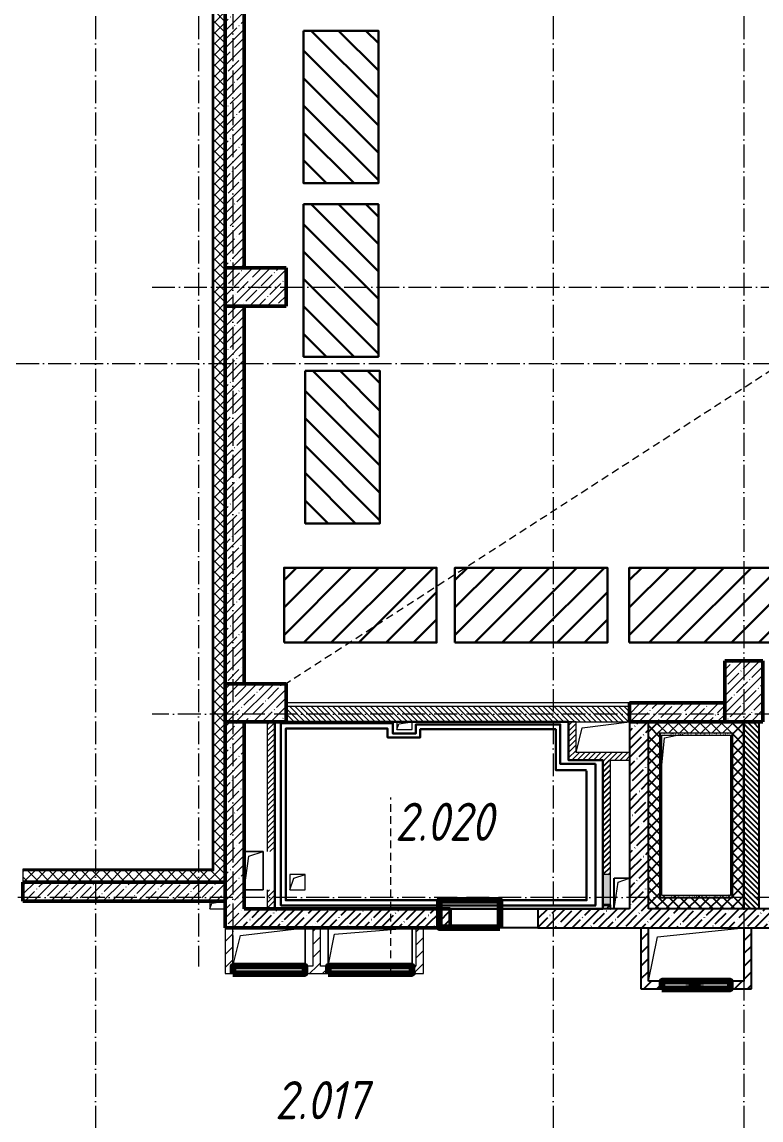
# Model space of a CAD drawing. Header units: millimetres. Extents: x -356862 to 418287, y 0 to 839748.
# Drawn here: x 31945 to 41633, y 523678 to 538072 of the extents above; entities that cross this region are included whole.
import ezdxf

# ---------------------------------------------------------------- set-up
doc = ezdxf.new("R2010")
doc.units = ezdxf.units.MM
doc.linetypes.add('200_ШТРИХ_ш1п0_6_', pattern=[160, 100, -60])
doc.linetypes.add('50_200_ШТРИХ_1Т_ш5_п1_п1_', pattern=[700, 500, -100, 0, -100])
for name, color, linetype, lineweight in [('0) строит. леса', 20, 'Continuous', 30), ('9.7) Заделка 956 шт', 6, 'Continuous', 158), ('A-DETL-____-OTLN-3', 7, '200_ШТРИХ_ш1п0_6_', 9), ('A-DETL-GENF-OTLN', 7, 'Continuous', 9), ('A-FLOR-____-OTLN', 7, 'Continuous', 9), ('A-GENM-____-MCUT', 7, 'Continuous', 25), ('A-GENM-____-OTLN', 7, 'Continuous', 9), ('A-GENM-____-OTLN-1', 7, 'Continuous', 25), ('A-GLAZ-____-OTLN', 7, 'Continuous', 9), ('A-WALL-____-MCUT', 7, 'Continuous', 13), ('A-WALL-____-MCUT-1', 7, 'Continuous', 9), ('A-WALL-____-MCUT-2', 7, 'Continuous', 50), ('A-WALL-____-PATT-1', 7, 'Continuous', 9), ('A-WALL-FNSH-MCUT-1', 7, 'Continuous', 9), ('B2.2.16)', 30, 'Continuous', 30), ('B2.6.1)', 212, 'Continuous', 30), ('B3.6.3)', 32, 'Continuous', 30), ('S-COLS-____-MCUT', 7, 'Continuous', 50), ('S-COLS-____-OTLN', 7, 'Continuous', 9), ('S-GRID-____-OTLN-1', 7, '50_200_ШТРИХ_1Т_ш5_п1_п1_', 9), ('Марки помещений', 7, 'Continuous', 9)]:
    doc.layers.add(name, color=color, linetype=linetype, lineweight=lineweight)
for name, color, linetype, lineweight, true_color in [('A-DETL-GENF-OTLN-3', 9, 'Continuous', 9, 0x808080), ('A-DETL-GENF-OTLN-4', 9, '200_ШТРИХ_ш1п0_6_', 9, 0x808080), ('A-WALL-____-PATT-2', 7, 'Continuous', 9, 0x787878)]:
    doc.layers.add(name, color=color, linetype=linetype, lineweight=lineweight, true_color=true_color)
doc.styles.add('ISOCPEUR_I_2', font='isocpeui.ttf', dxfattribs={"width": 0.85, "height": 2.3})
pattern_1 = [(45, (-15591.66, 459015.94), (-70.71068, 70.71068), []), (135, (-15591.66, 459015.94), (-70.71068, -70.71068), [])]
pattern_2 = [(45, (-15591.663, 459015.94), (-35.35534, 35.35534), [])]
pattern_3 = [(45, (-15591.66, 459015.94), (-114.04925, 114.04925), []), (45, (-15477.61, 459015.94), (-114.04925, 114.04925), [201.612, -40.322, 3.353, -36.97])]
pattern_4 = [(135, (-15591.663, 459015.94), (-35.35534, -35.35534), [])]
pattern_5 = [(0, (-15591.663, 459015.94), (81.28, 20.32), [3.353, -57.607, 3.353, -57.607, -325.12]), (0, (-15591.663, 459015.94), (81.28, 20.32), [-121.92, 3.353, -118.567, 3.353, -57.607, -142.24]), (0, (-15591.663, 459015.94), (81.28, 20.32), [-304.8, 3.353, -37.287, 3.353, -98.247]), (120, (-15561.183, 459026.1), (-58.237636, 60.230545), [3.353, -57.607, 3.353, -57.607, -325.12]), (120, (-15561.183, 459026.1), (-58.237636, 60.230545), [-121.92, 3.353, -118.567, 3.353, -57.607, -142.24]), (120, (-15561.183, 459026.1), (-58.237636, 60.230545), [-304.8, 3.353, -37.287, 3.353, -98.247]), (240, (-15551.023, 459066.74), (-23.042364, -80.550545), [3.353, -57.607, 3.353, -57.607, -325.12]), (240, (-15551.023, 459066.74), (-23.042364, -80.550545), [-121.92, 3.353, -118.567, 3.353, -57.607, -142.24]), (240, (-15551.023, 459066.74), (-23.042364, -80.550545), [-304.8, 3.353, -37.287, 3.353, -98.247])]
pattern_6 = [(45, (-15591.66, 459015.94), (-84.85281, 84.85281), [])]

# ---------------------------------------------------------------- blocks, each defined once
blk = doc.blocks.new('BSC_Колонна _Прямоугольная - 500х800-V75-АР1_План отверстий 2 этажа в осях 1-64_Ю-ЯЯ')
at = {"layer": 'S-COLS-____-OTLN'}
h = blk.add_hatch(dxfattribs=at)
h.set_pattern_fill('FP_87', color=256, style=0, pattern_type=2)
h.set_pattern_definition([(315, (-75581.04, 50600), (114.04925, 114.04925), []), (315, (-75581.04, 50485.95), (114.04925, 114.04925), [201.613, -40.323, 3.353, -36.97])])
h.paths.add_polyline_path([(-250, -400), (250, -400), (250, 400), (-250, 400)], flags=0)
at = {"layer": 'S-COLS-____-MCUT'}
for p, q in [((250, 400), (-250, 400)), ((-250, 400), (-250, -400)), ((250, -400), (250, 400)), ((-250, -400), (250, -400))]:
    blk.add_line(p, q, dxfattribs=at)
blk = doc.blocks.new('BSC_Колонна _Прямоугольная - 500х800-V76-АР1_План отверстий 2 этажа в осях 1-64_Ю-ЯЯ')
at = {"layer": 'S-COLS-____-OTLN'}
h = blk.add_hatch(dxfattribs=at)
h.set_pattern_fill('FP_88', color=256, style=0, pattern_type=2)
h.set_pattern_definition([(315, (-70131.04, 50600), (114.04925, 114.04925), []), (315, (-70131.04, 50485.95), (114.04925, 114.04925), [201.613, -40.323, 3.353, -36.97])])
h.paths.add_polyline_path([(-250, -400), (250, -400), (250, 400), (-250, 400)], flags=0)
at = {"layer": 'S-COLS-____-MCUT'}
for p, q in [((250, 400), (-250, 400)), ((-250, 400), (-250, -400)), ((250, -400), (250, 400)), ((-250, -400), (250, -400))]:
    blk.add_line(p, q, dxfattribs=at)
blk = doc.blocks.new('BSC_Колонна _Прямоугольная - 500х800-V86-АР1_План отверстий 2 этажа в осях 1-64_Ю-ЯЯ')
at = {"layer": 'S-COLS-____-OTLN'}
h = blk.add_hatch(dxfattribs=at)
h.set_pattern_fill('FP_99', color=256, style=0, pattern_type=2)
h.set_pattern_definition([(225, (57000, 70281.04), (114.04925, -114.04925), []), (225, (56885.95, 70281.04), (114.04925, -114.04925), [201.613, -40.323, 3.353, -36.97])])
h.paths.add_polyline_path([(-250, 400), (-250, -400), (250, -400), (250, 400)], flags=0)
at = {"layer": 'S-COLS-____-MCUT'}
for p, q in [((250, 400), (-250, 400)), ((-250, 400), (-250, -400)), ((250, -400), (250, 400)), ((-250, -400), (250, -400))]:
    blk.add_line(p, q, dxfattribs=at)
blk = doc.blocks.new('AR_Отверстие Ниша - Лючок-32404098-АР1_План отверстий 2 этажа в осях 1-64_Ю-ЯЯ')
at = {"layer": 'A-GLAZ-____-OTLN'}
blk.add_hatch(color=256, dxfattribs=at).paths.add_polyline_path([(200, -50), (200, 50), (-200, 50), (-200, -50)], flags=0)
for p, q in [((200, 50), (-200, 50)), ((-200, 50), (-200, -50)), ((-200, -50), (200, -50))]:
    blk.add_line(p, q, dxfattribs=at)
blk = doc.blocks.new('154_Фахверк_СКБ_Швеллер - Тип_100_3960_зеркало-29769493-АР1_План отверстий 2 этажа в осях 1-64_Ю-ЯЯ')
at = {"layer": 'A-GENM-____-MCUT'}
for p, q in [((175, 50), (125, 50)), ((125, 50), (125, -50)), ((128, 47), (175, 47)), ((128, -47), (128, 47)), ((175, 47), (175, 50)), ((125, -50), (175, -50)), ((175, -47), (128, -47)), ((175, -50), (175, -47))]:
    blk.add_line(p, q, dxfattribs=at)
blk = doc.blocks.new('AR_Отверстие прямоугольное _в плите_ - AR_Отверстие прямоугольное _в плите_-V157-АР1_План отверстий 2 этажа в осях 1-64_Ю-ЯЯ')
at = {"layer": 'A-GENM-____-OTLN'}
for p, q in [((125, 250), (-125, 250)), ((-125, -250), (-63, 188)), ((-63, 188), (125, 250)), ((125, -250), (125, 250)), ((-125, -250), (125, -250))]:
    blk.add_line(p, q, dxfattribs=at)
blk = doc.blocks.new('AR_Отверстие прямоугольное _в плите_ - AR_Отверстие прямоугольное _в плите_-30459207-АР1_План отверстий 2 этажа в осях 1-64_Ю-ЯЯ')
at = {"layer": 'A-GENM-____-OTLN'}
for p, q in [((100, 100), (-100, 100)), ((-100, 100), (-100, -100)), ((-100, -100), (-50, 50)), ((-50, 50), (100, 100)), ((100, -100), (100, 100)), ((-100, -100), (100, -100))]:
    blk.add_line(p, q, dxfattribs=at)
blk = doc.blocks.new('AR_Отверстие прямоугольное _в плите_ - AR_Отверстие прямоугольное _в плите_-V161-АР1_План отверстий 2 этажа в осях 1-64_Ю-ЯЯ')
at = {"layer": 'A-GENM-____-OTLN'}
for p, q in [((100, 200), (-100, 200)), ((-100, 200), (-100, -200)), ((-100, -200), (-50, 150)), ((-50, 150), (100, 200))]:
    blk.add_line(p, q, dxfattribs=at)
blk = doc.blocks.new('AR_Отверстие прямоугольное _в плите_ - AR_Отверстие прямоугольное _в плите_-30510712-АР1_План отверстий 2 этажа в осях 1-64_Ю-ЯЯ')
at = {"layer": 'A-GENM-____-OTLN'}
for p, q in [((-100, 50), (-100, -50)), ((-100, -50), (-75, 25)), ((-75, 25), (100, 50)), ((-100, -50), (100, -50))]:
    blk.add_line(p, q, dxfattribs=at)
blk = doc.blocks.new('AR_Отверстие прямоугольное _в плите_ - AR_Отверстие прямоугольное _в плите_-V176-АР1_План отверстий 2 этажа в осях 1-64_Ю-ЯЯ')
at = {"layer": 'A-GENM-____-OTLN'}
for p, q in [((-100, 50), (-100, -50)), ((-100, -50), (-75, 25)), ((-75, 25), (100, 50)), ((100, -50), (100, 50)), ((-100, -50), (100, -50))]:
    blk.add_line(p, q, dxfattribs=at)
blk = doc.blocks.new('AR_Отверстие прямоугольное _в плите_ - AR_Отверстие прямоугольное _в плите_-30552508-АР1_План отверстий 2 этажа в осях 1-64_Ю-ЯЯ')
at = {"layer": 'A-GENM-____-OTLN'}
for p, q in [((-550, 250), (-550, -250)), ((-550, -250), (-467, 167)), ((-467, 167), (550, 250)), ((550, -250), (550, 250))]:
    blk.add_line(p, q, dxfattribs=at)
blk = doc.blocks.new('AR_Отверстие прямоугольное _в плите_ - AR_Отверстие прямоугольное _в плите_-30552516-АР1_План отверстий 2 этажа в осях 1-64_Ю-ЯЯ')
at = {"layer": 'A-GENM-____-OTLN'}
for p, q in [((-450, 658), (-417, 1017)), ((-417, 1017), (-250, 1050))]:
    blk.add_line(p, q, dxfattribs=at)
blk = doc.blocks.new('AR_Отверстие прямоугольное _в плите_ - AR_Отверстие прямоугольное _в плите_-30552779-АР1_План отверстий 2 этажа в осях 1-64_Ю-ЯЯ')
at = {"layer": 'A-GENM-____-OTLN'}
for p, q in [((-508, 233), (625, 350)), ((-625, -350), (-508, 233))]:
    blk.add_line(p, q, dxfattribs=at)
blk = doc.blocks.new('AR_Отверстие прямоугольное _в плите_ - AR_Отверстие прямоугольное _в плите_-30552525-АР1_План отверстий 2 этажа в осях 1-64_Ю-ЯЯ')
at = {"layer": 'A-GENM-____-OTLN'}
for p, q in [((-270, 120), (350, 200)), ((-350, -200), (-270, 120))]:
    blk.add_line(p, q, dxfattribs=at)
blk = doc.blocks.new('AR_Отверстие прямоугольное _в плите_ - AR_Отверстие прямоугольное _в плите_-30552717-АР1_План отверстий 2 этажа в осях 1-64_Ю-ЯЯ')
at = {"layer": 'A-GENM-____-OTLN'}
for p, q in [((-475, -250), (-375, 150)), ((-375, 150), (475, 250)), ((475, -250), (475, 250))]:
    blk.add_line(p, q, dxfattribs=at)
blk = doc.blocks.new('AR_Отверстие прямоугольное _в стене__БезПР - AR_Отверстие прямоугольное _в стене__БезПР-36428360-АР1_План отверстий 2 этажа в осях 1-64_Ю-ЯЯ')
at = {"layer": 'A-GLAZ-____-OTLN'}
blk.add_hatch(color=256, dxfattribs=at).paths.add_polyline_path([(450, -50), (450, 50), (-450, 50), (-450, -50), (170, -50)], flags=0)
at = {"layer": 'A-DETL-GENF-OTLN'}
for p, q in [((-450, -50), (-450, 50)), ((-450, 50), (450, 50)), ((450, 50), (-450, -50)), ((-450, 50), (450, -50)), ((450, 50), (-450, 50)), ((-450, 50), (-450, -50)), ((450, 50), (450, -50)), ((450, -50), (450, 50)), ((450, -50), (-450, -50)), ((-450, -50), (450, -50))]:
    blk.add_line(p, q, dxfattribs=at)
at = {"layer": 'A-GLAZ-____-OTLN'}
blk.add_line((450, 50), (-450, 50), dxfattribs=at)
blk = doc.blocks.new('154_Фахверк_СКБ_Швеллер - Тип_100_3960_зеркало-V205-АР1_План отверстий 2 этажа в осях 1-64_Ю-ЯЯ')
at = {"layer": 'A-GENM-____-MCUT'}
for p, q in [((175, 50), (125, 50)), ((128, 47), (175, 47)), ((128, -47), (128, 47)), ((175, 47), (175, 50)), ((125, -50), (175, -50)), ((175, -47), (128, -47)), ((175, -50), (175, -47))]:
    blk.add_line(p, q, dxfattribs=at)
blk = doc.blocks.new('DET_L_Имитация разреза_ISO2-5 - Вправо-29863948-АР1_План отверстий 2 этажа в осях 1-64_Ю-ЯЯ')
at = {"layer": 'A-DETL-GENF-OTLN-4'}
blk.add_line((143, 0), (2410, 0), dxfattribs=at)
blk = doc.blocks.new('2этаж')
at = {"layer": 'S-GRID-____-OTLN-1', "color": 251, "ltscale": 0.6, "true_color": 0x636466}
for p, q in [((32908.3, 549908.8), (32908.3, 511907.5)), ((34258.3, 549908.8), (34258.3, 525691.4)), ((38908.3, 549908.8), (38908.3, 511907.5)), ((41408.3, 549908.8), (41408.3, 511907.5)), ((34708.3, 549620.5), (34708.3, 525691.4)), ((33650.4, 534597), (88482.7, 534597)), ((18845.8, 533597), (88482.7, 533597)), ((88482.7, 528997), (33650.4, 528997)), ((88482.7, 526597), (-20260.4, 526597))]:
    blk.add_line(p, q, dxfattribs=at)

msp = doc.modelspace()

# ---------------------------------------------------------------- hatches: boundary and pattern name
h = msp.add_hatch()
h.set_pattern_fill('FP_13', color=256, style=0, pattern_type=2)
h.set_pattern_definition(pattern_3)
h.paths.add_polyline_path([(40158.3366, 526446.983), (40158.3366, 528896.983), (39908.3366, 528896.983), (39908.3366, 526446.983)], flags=0)
h = msp.add_hatch()
h.set_pattern_fill('FP_1', color=256, style=0, pattern_type=2)
h.set_pattern_definition(pattern_1)
h.paths.add_polyline_path([(40158.3366, 526596.983), (40308.3366, 526596.983), (40308.3366, 528896.983), (40158.3366, 528896.983), (40158.3366, 526621.983)], flags=0)
h = msp.add_hatch()
h.set_pattern_fill('FP_1', color=256, style=0, pattern_type=2)
h.set_pattern_definition(pattern_1)
h.paths.add_polyline_path([(41258.3366, 526446.983), (41408.3366, 526446.983), (41408.3366, 528896.983), (41258.3366, 528896.983), (41258.3366, 526596.983)], flags=0)
h = msp.add_hatch()
h.set_pattern_fill('FP_6', color=256, style=0, pattern_type=2)
h.set_pattern_definition(pattern_4)
h.paths.add_polyline_path([(41608.3366, 526446.983), (41608.3366, 528896.983), (41408.3366, 528896.983), (41408.3366, 526446.983)], flags=0)
h = msp.add_hatch()
h.set_pattern_fill('FP_5', color=256, style=0, pattern_type=2)
h.set_pattern_definition(pattern_2)
h.paths.add_polyline_path([(39655.3366, 526446.983), (39655.3366, 526493.983), (39561.3366, 526493.983), (39561.3366, 526446.983), (39608.3366, 526446.983)], flags=0)
h.paths.add_polyline_path([(39658.3366, 526896.983), (39658.3366, 528396.983), (39558.3366, 528396.983), (39558.3366, 526896.983)], flags=0)
h = msp.add_hatch()
h.set_pattern_fill('FP_1', color=256, style=0, pattern_type=2)
h.set_pattern_definition(pattern_1)
h.paths.add_polyline_path([(41233.3366, 526446.983), (41258.3366, 526446.983), (41258.3366, 526596.983), (40158.3366, 526596.983), (40158.3366, 526446.983), (40953.1769, 526446.983)], flags=0)
h = msp.add_hatch()
h.set_pattern_fill('FP_164', color=256, style=0, pattern_type=2)
h.set_pattern_definition(pattern_5)
h.paths.add_polyline_path([(41233.3366, 526596.983), (41233.3366, 526621.983), (40308.3366, 526621.983), (40308.3366, 526596.983), (40953.1769, 526596.983)], flags=0)
h = msp.add_hatch()
h.set_pattern_fill('FP_13', color=256, style=0, pattern_type=2)
h.set_pattern_definition(pattern_3)
h.paths.add_polyline_path([(41608.3366, 526196.983), (41608.3366, 526446.983), (38708.3366, 526446.983), (38708.3366, 526196.983), (40953.1769, 526196.983)], flags=0)
h.paths.add_polyline_path([(37418.1755, 526196.983), (37558.3366, 526196.983), (37558.3366, 526446.983), (34858.3366, 526446.983), (34858.3366, 526196.983), (37208.3366, 526196.983)], flags=0)
h = msp.add_hatch()
h.set_pattern_fill('FP_13', color=256, style=0, pattern_type=2)
h.set_pattern_definition(pattern_3)
h.paths.add_polyline_path([(47658.3366, 526196.983), (47658.3366, 526446.983), (46358.3366, 526446.983), (46358.3366, 526196.983), (47408.3366, 526196.983)], flags=0)
h.paths.add_polyline_path([(45358.3366, 526196.983), (45358.3366, 526446.983), (44358.3366, 526446.983), (44358.3366, 526196.983), (44488.1782, 526196.983)], flags=0)
h.paths.add_polyline_path([(41958.3366, 526196.983), (43208.3366, 526196.983), (43208.3366, 526446.983), (41608.3366, 526446.983), (41608.3366, 526196.983)], flags=0)
h = msp.add_hatch()
h.set_pattern_fill('FP_4', color=256, style=0, pattern_type=2)
h.set_pattern_definition(pattern_6)
h.paths.add_polyline_path([(40158.3366, 525396.983), (40158.3366, 526196.983), (40058.3366, 526196.983), (40058.3366, 525396.983)], flags=0)
h = msp.add_hatch()
h.set_pattern_fill('FP_4', color=256, style=0, pattern_type=2)
h.set_pattern_definition(pattern_6)
h.paths.add_polyline_path([(41508.3366, 525496.983), (41508.3366, 526196.983), (41408.3366, 526196.983), (41408.3366, 525496.983)], flags=0)
h = msp.add_hatch()
h.set_pattern_fill('FP_4', color=256, style=0, pattern_type=2)
h.set_pattern_definition(pattern_6)
h.paths.add_polyline_path([(41508.3366, 525396.983), (41508.3366, 525496.983), (41233.3366, 525496.983), (41233.3366, 525396.983)], flags=0)
h.paths.add_polyline_path([(40158.3366, 525396.983), (40333.3366, 525396.983), (40333.3366, 525496.983), (40158.3366, 525496.983)], flags=0)
at = {"layer": '0) строит. леса'}
h = msp.add_hatch(dxfattribs=at)
h.set_pattern_fill('ANSI31', color=256, scale=80, angle=-90)
h.set_pattern_definition([(315, (181655.21, 537516.84), (179.60512, 179.60512), [])])
h.paths.add_polyline_path([(35636.7146, 537957.0734), (35636.7146, 535957.0734), (36616.7146, 535957.0734), (36616.7146, 537957.0734)])
h = msp.add_hatch(dxfattribs=at)
h.set_pattern_fill('ANSI31', color=256, scale=80, angle=-90)
h.set_pattern_definition([(315, (181655.21, 535242.48), (179.60512, 179.60512), [])])
h.paths.add_polyline_path([(35636.7146, 535682.7092), (35636.7146, 533682.7092), (36616.7146, 533682.7092), (36616.7146, 535682.7092)])
h = msp.add_hatch(dxfattribs=at)
h.set_pattern_fill('ANSI31', color=256, scale=80, angle=-90)
h.set_pattern_definition([(315, (181676.23, 533057.8), (179.60512, 179.60512), [])])
h.paths.add_polyline_path([(35657.7319, 533498.0271), (35657.7319, 531498.0271), (36637.7319, 531498.0271), (36637.7319, 533498.0271)])
h = msp.add_hatch(dxfattribs=at)
h.set_pattern_fill('ANSI31', color=256, scale=80)
h.set_pattern_definition([(45, (35820.4, 675955.88), (-179.60512, 179.60512), [])])
h.paths.add_polyline_path([(35380.1741, 529937.3836), (37380.1741, 529937.3836), (37380.1741, 530917.3836), (35380.1741, 530917.3836)])
h = msp.add_hatch(dxfattribs=at)
h.set_pattern_fill('ANSI31', color=256, scale=80)
h.set_pattern_definition([(45, (38060.26, 675955.88), (-179.60512, 179.60512), [])])
h.paths.add_polyline_path([(37620.0346, 529937.3836), (39620.0346, 529937.3836), (39620.0346, 530917.3836), (37620.0346, 530917.3836)])
h = msp.add_hatch(dxfattribs=at)
h.set_pattern_fill('ANSI31', color=256, scale=80)
h.set_pattern_definition([(45, (40346.8, 675955.88), (-179.60512, 179.60512), [])])
h.paths.add_polyline_path([(39906.5794, 529937.3836), (41906.5794, 529937.3836), (41906.5794, 530917.3836), (39906.5794, 530917.3836)])
at = {"layer": 'A-WALL-____-PATT-1'}
h = msp.add_hatch(dxfattribs=at)
h.set_pattern_fill('FP_1', color=256, style=0, pattern_type=2)
h.set_pattern_definition(pattern_1)
h.paths.add_polyline_path([(34458.3366, 526796.983), (34608.3366, 526796.983), (34608.3366, 544926.983), (34458.3366, 544926.983), (34458.3366, 526946.983)], flags=0)
h = msp.add_hatch(dxfattribs=at)
h.set_pattern_fill('FP_13', color=256, style=0, pattern_type=2)
h.set_pattern_definition(pattern_3)
h.paths.add_polyline_path([(34858.3366, 534846.983), (34858.3366, 540696.983), (34608.3366, 540696.983), (34608.3366, 534846.983)], flags=0)
h = msp.add_hatch(dxfattribs=at)
h.set_pattern_fill('FP_13', color=256, style=0, pattern_type=2)
h.set_pattern_definition(pattern_3)
h.paths.add_polyline_path([(34858.3366, 529396.983), (34858.3366, 534346.983), (34608.3366, 534346.983), (34608.3366, 529396.983)], flags=0)
h = msp.add_hatch(dxfattribs=at)
h.set_pattern_fill('FP_13', color=256, style=0, pattern_type=2)
h.set_pattern_definition(pattern_3)
h.paths.add_polyline_path([(39908.3366, 528896.983), (41158.3366, 528896.983), (41158.3366, 529146.983), (39908.3366, 529146.983)], flags=0)
h = msp.add_hatch(dxfattribs=at)
h.set_pattern_fill('FP_6', color=256, style=0, pattern_type=2)
h.set_pattern_definition(pattern_4)
h.paths.add_polyline_path([(39908.3366, 528896.983), (39908.3366, 529096.983), (35408.3366, 529096.983), (35408.3366, 528896.983), (39185.6762, 528896.983)], flags=0)
h = msp.add_hatch(dxfattribs=at)
h.set_pattern_fill('FP_13', color=256, style=0, pattern_type=2)
h.set_pattern_definition(pattern_3)
h.paths.add_polyline_path([(34858.3366, 526196.983), (34858.3366, 528896.983), (34608.3366, 528896.983), (34608.3366, 526196.983), (34766.9245, 526196.983)], flags=0)
h = msp.add_hatch(dxfattribs=at)
h.set_pattern_fill('FP_5', color=256, style=0, pattern_type=2)
h.set_pattern_definition(pattern_2)
h.paths.add_polyline_path([(35258.3366, 526446.983), (35258.3366, 526696.983), (35158.3366, 526696.983), (35158.3366, 526446.983)], flags=0)
h.paths.add_polyline_path([(35158.3366, 527196.983), (35258.3366, 527196.983), (35258.3366, 528896.983), (35158.3366, 528896.983), (35158.3366, 527541.4193)], flags=0)
h = msp.add_hatch(dxfattribs=at)
h.set_pattern_fill('FP_5', color=256, style=0, pattern_type=2)
h.set_pattern_definition(pattern_2)
h.paths.add_polyline_path([(39108.3366, 528396.983), (39208.3366, 528396.983), (39208.3366, 528896.983), (39108.3366, 528896.983)], flags=0)
h = msp.add_hatch(dxfattribs=at)
h.set_pattern_fill('FP_1', color=256, style=0, pattern_type=2)
h.set_pattern_definition(pattern_1)
h.paths.add_polyline_path([(40953.1769, 528746.983), (41258.3366, 528746.983), (41258.3366, 528896.983), (40308.3366, 528896.983), (40308.3366, 528746.983), (40333.3366, 528746.983)], flags=0)
h = msp.add_hatch(dxfattribs=at)
h.set_pattern_fill('FP_5', color=256, style=0, pattern_type=2)
h.set_pattern_definition(pattern_2)
h.paths.add_polyline_path([(39658.3366, 528396.983), (39908.3366, 528396.983), (39908.3366, 528496.983), (39208.3366, 528496.983), (39208.3366, 528396.983), (39558.3366, 528396.983)], flags=0)
h = msp.add_hatch(dxfattribs=at)
h.set_pattern_fill('FP_1', color=256, style=0, pattern_type=2)
h.set_pattern_definition(pattern_1)
h.paths.add_polyline_path([(33883.1742, 526796.983), (34458.3366, 526796.983), (34458.3366, 526946.983), (31958.3366, 526946.983), (31958.3366, 526796.983)], flags=0)
h.paths.add_polyline_path([(29906.2977, 526796.983), (30158.3366, 526796.983), (30158.3366, 526946.983), (29643.3366, 526946.983), (29643.3366, 526796.983), (29685.3601, 526796.983)], flags=0)
h = msp.add_hatch(dxfattribs=at)
h.set_pattern_fill('FP_13', color=256, style=0, pattern_type=2)
h.set_pattern_definition(pattern_3)
h.paths.add_polyline_path([(34608.3366, 526546.983), (34608.3366, 526796.983), (31958.3366, 526796.983), (31958.3366, 526546.983), (33883.1742, 526546.983)], flags=0)
h = msp.add_hatch(dxfattribs=at)
h.set_pattern_fill('FP_4', color=256, style=0, pattern_type=2)
h.set_pattern_definition(pattern_6)
h.paths.add_polyline_path([(34708.3366, 525596.983), (34708.3366, 526196.983), (34608.3366, 526196.983), (34608.3366, 525596.983)], flags=0)
h = msp.add_hatch(dxfattribs=at)
h.set_pattern_fill('FP_4', color=256, style=0, pattern_type=2)
h.set_pattern_definition(pattern_6)
h.paths.add_polyline_path([(35858.3366, 525696.983), (35858.3366, 526196.983), (35758.3366, 526196.983), (35758.3366, 525696.983)], flags=0)
h = msp.add_hatch(dxfattribs=at)
h.set_pattern_fill('FP_4', color=256, style=0, pattern_type=2)
h.set_pattern_definition(pattern_6)
h.paths.add_polyline_path([(37208.3366, 525696.983), (37208.3366, 526196.983), (37108.3366, 526196.983), (37108.3366, 525696.983)], flags=0)
h = msp.add_hatch(dxfattribs=at)
h.set_pattern_fill('FP_4', color=256, style=0, pattern_type=2)
h.set_pattern_definition(pattern_6)
h.paths.add_polyline_path([(37208.3366, 525596.983), (37208.3366, 525696.983), (37108.3366, 525696.983), (37108.3366, 525693.983), (37061.3366, 525693.983), (37061.3366, 525599.983), (37108.3366, 525599.983), (37108.3366, 525596.983)], flags=0)
h.paths.add_polyline_path([(35958.3366, 525596.983), (35958.3366, 525696.983), (35658.3366, 525696.983), (35658.3366, 525596.983)], flags=0)
at = {"layer": 'A-WALL-____-PATT-2'}
h = msp.add_hatch(dxfattribs=at)
h.set_pattern_fill('FP_164', color=256, style=0, pattern_type=2)
h.set_pattern_definition(pattern_5)
h.paths.add_polyline_path([(40308.3366, 526621.983), (40333.3366, 526621.983), (40333.3366, 528746.983), (40308.3366, 528746.983), (40308.3366, 527541.4193)], flags=0)
h = msp.add_hatch(dxfattribs=at)
h.set_pattern_fill('FP_164', color=256, style=0, pattern_type=2)
h.set_pattern_definition(pattern_5)
h.paths.add_polyline_path([(40333.3366, 528721.983), (41233.3366, 528721.983), (41233.3366, 528746.983), (40333.3366, 528746.983)], flags=0)
h = msp.add_hatch(dxfattribs=at)
h.set_pattern_fill('FP_164', color=256, style=0, pattern_type=2)
h.set_pattern_definition(pattern_5)
h.paths.add_polyline_path([(41233.3366, 526596.983), (41258.3366, 526596.983), (41258.3366, 528746.983), (41233.3366, 528746.983), (41233.3366, 526621.983)], flags=0)

# ---------------------------------------------------------------- linework, layer by layer
for p, q in [((39908.3366, 528896.983), (39908.3366, 526446.983)), ((40158.3366, 526446.983), (40158.3366, 528896.983)), ((41408.3366, 526446.983), (41408.3366, 528896.983)), ((41408.3366, 528896.983), (41408.3366, 526446.983)), ((41608.3366, 526446.983), (41608.3366, 528896.983)), ((40308.3366, 528746.983), (40308.3366, 526596.983)), ((41258.3366, 526596.983), (41258.3366, 528746.983)), ((39708.3366, 526446.983), (39708.3366, 526846.983)), ((40308.3366, 526596.983), (41258.3366, 526596.983)), ((38209.7394, 526446.983), (38708.3366, 526446.983)), ((39558.3366, 526446.983), (38708.3366, 526446.983)), ((38708.3366, 526446.983), (38708.3366, 526196.983)), ((39655.3366, 526446.983), (39561.3366, 526446.983)), ((39908.3366, 526446.983), (39658.3366, 526446.983)), ((41958.3366, 526446.983), (40158.3366, 526446.983)), ((38708.3366, 526196.983), (38209.7394, 526196.983)), ((38708.3366, 526196.983), (43208.3366, 526196.983)), ((40058.3366, 526196.983), (40058.3366, 525396.983)), ((40158.3366, 525496.983), (40158.3366, 526196.983)), ((41408.3366, 526196.983), (41408.3366, 525496.983)), ((41508.3366, 525396.983), (41508.3366, 526196.983)), ((40058.3366, 525396.983), (40333.3366, 525396.983)), ((40333.3366, 525496.983), (40158.3366, 525496.983)), ((41408.3366, 525496.983), (41233.3366, 525496.983)), ((41233.3366, 525396.983), (41508.3366, 525396.983))]:
    msp.add_line(p, q)
at = {"layer": '0) строит. леса'}
for points in [[(35636.7146, 537957.0734), (35636.7146, 535957.0734), (36616.7146, 535957.0734), (36616.7146, 537957.0734)], [(35636.7146, 535682.7092), (35636.7146, 533682.7092), (36616.7146, 533682.7092), (36616.7146, 535682.7092)], [(35657.7319, 533498.0271), (35657.7319, 531498.0271), (36637.7319, 531498.0271), (36637.7319, 533498.0271)], [(35380.1741, 529937.3836), (37380.1741, 529937.3836), (37380.1741, 530917.3836), (35380.1741, 530917.3836)], [(37620.0346, 529937.3836), (39620.0346, 529937.3836), (39620.0346, 530917.3836), (37620.0346, 530917.3836)], [(39906.5794, 529937.3836), (41906.5794, 529937.3836), (41906.5794, 530917.3836), (39906.5794, 530917.3836)]]:
    msp.add_lwpolyline(points, close=True, dxfattribs=at)
at = {"layer": '9.7) Заделка 956 шт'}
for points in [[(38209.7394, 526196.983), (37419.9994, 526196.983), (37419.9994, 526558.506), (38209.7394, 526558.506)], [(34708.3366, 525596.983), (35658.3366, 525596.983), (35658.3366, 525696.983), (34708.3366, 525696.983)], [(35958.3366, 525596.983), (37061.3366, 525596.983), (37061.3366, 525693.983), (35958.3366, 525693.983)], [(40333.3366, 525396.983), (41233.3366, 525396.983), (41233.3366, 525496.983), (40333.3366, 525496.983)]]:
    msp.add_lwpolyline(points, close=True, dxfattribs=at)
at = {"layer": 'A-DETL-____-OTLN-3'}
msp.add_line((58308.3366, 544196.983), (35408.3366, 529396.983), dxfattribs=at)
at = {"layer": 'A-FLOR-____-OTLN'}
for p, q in [((39908.3366, 529146.983), (35408.3366, 529146.983)), ((34858.3366, 527196.983), (35108.3366, 527196.983)), ((35108.3366, 527196.983), (35108.3366, 526696.983)), ((39708.3366, 526846.983), (39908.3366, 526846.983)), ((35108.3366, 526696.983), (34858.3366, 526696.983)), ((35658.3366, 526196.983), (35658.3366, 525696.983)), ((35958.3366, 525696.983), (35958.3366, 526196.983)), ((37058.3366, 526196.983), (37058.3366, 525696.983))]:
    msp.add_line(p, q, dxfattribs=at)
at = {"layer": 'A-WALL-____-MCUT'}
for p, q in [((39908.3366, 529096.983), (35408.3366, 529096.983)), ((35408.3366, 528896.983), (39908.3366, 528896.983)), ((39908.3366, 528896.983), (39908.3366, 528896.983))]:
    msp.add_line(p, q, dxfattribs=at)
at = {"layer": 'A-WALL-____-MCUT-1'}
for p, q in [((34446.3366, 544946.983), (34446.3366, 526958.983)), ((34452.3366, 544946.983), (34452.3366, 526952.983)), ((34608.3366, 534846.983), (34608.3366, 534846.983)), ((41258.3366, 528746.983), (40308.3366, 528746.983)), ((34446.3366, 526958.983), (31958.3366, 526958.983)), ((34452.3366, 526952.983), (31958.3366, 526952.983)), ((31958.3366, 526946.983), (31958.3366, 526946.983)), ((31958.3366, 526946.983), (31958.3366, 526796.983))]:
    msp.add_line(p, q, dxfattribs=at)
at = {"layer": 'A-WALL-____-MCUT-2'}
for p, q in [((34608.3366, 540696.983), (34608.3366, 534846.983)), ((34858.3366, 534846.983), (34858.3366, 540696.983)), ((34608.3366, 534346.983), (34608.3366, 529396.983)), ((34858.3366, 529396.983), (34858.3366, 534346.983)), ((41158.3366, 529146.983), (39908.3366, 529146.983)), ((39908.3366, 529146.983), (39908.3366, 528896.983)), ((34608.3366, 528896.983), (34608.3366, 526196.983)), ((34858.3366, 526446.983), (34858.3366, 528896.983)), ((39908.3366, 528896.983), (41158.3366, 528896.983)), ((31958.3366, 526796.983), (34608.3366, 526796.983)), ((31958.3366, 526796.983), (31958.3366, 526546.983)), ((31958.3366, 526546.983), (34608.3366, 526546.983)), ((37558.3366, 526446.983), (34858.3366, 526446.983)), ((37558.3366, 526196.983), (37558.3366, 526446.983)), ((34608.3366, 526196.983), (37558.3366, 526196.983))]:
    msp.add_line(p, q, dxfattribs=at)
at = {"layer": 'A-WALL-FNSH-MCUT-1'}
for p, q in [((34458.3366, 526946.983), (34458.3366, 544946.983)), ((34438.3366, 544309.983), (34438.3366, 526966.983)), ((35158.3366, 528896.983), (35158.3366, 527196.983)), ((35258.3366, 527196.983), (35258.3366, 528896.983)), ((39108.3366, 528896.983), (39108.3366, 528396.983)), ((39208.3366, 528896.983), (39108.3366, 528896.983)), ((39208.3366, 528496.983), (39208.3366, 528896.983)), ((40333.3366, 526621.983), (40333.3366, 528721.983)), ((40333.3366, 528721.983), (41233.3366, 528721.983)), ((41233.3366, 528721.983), (41233.3366, 526621.983)), ((39908.3366, 528496.983), (39208.3366, 528496.983)), ((39108.3366, 528396.983), (39558.3366, 528396.983)), ((39558.3366, 528396.983), (39558.3366, 526896.983)), ((39658.3366, 526896.983), (39658.3366, 528396.983)), ((39658.3366, 528396.983), (39908.3366, 528396.983)), ((34438.3366, 526966.983), (31958.3366, 526966.983)), ((31958.3366, 526966.983), (31958.3366, 526946.983)), ((31958.3366, 526946.983), (34458.3366, 526946.983)), ((35158.3366, 526696.983), (35158.3366, 526446.983)), ((35258.3366, 526446.983), (35258.3366, 526696.983)), ((41233.3366, 526621.983), (40333.3366, 526621.983)), ((34608.3366, 526196.983), (34608.3366, 525596.983)), ((34708.3366, 525696.983), (34708.3366, 526196.983)), ((35758.3366, 526196.983), (35758.3366, 525696.983)), ((35858.3366, 525696.983), (35858.3366, 526196.983)), ((37108.3366, 526196.983), (37108.3366, 525696.983)), ((37208.3366, 525596.983), (37208.3366, 526196.983)), ((35758.3366, 525696.983), (35658.3366, 525696.983)), ((35958.3366, 525696.983), (35858.3366, 525696.983)), ((34608.3366, 525596.983), (34708.3366, 525596.983)), ((35658.3366, 525596.983), (35958.3366, 525596.983)), ((37108.3366, 525596.983), (37208.3366, 525596.983))]:
    msp.add_line(p, q, dxfattribs=at)
at = {"layer": 'B2.2.16)'}
msp.add_lwpolyline([(39347.3903, 528255.5243), (39347.3903, 526558.506), (35403.4761, 526558.506), (35403.4761, 528808.7093), (36738.9496, 528808.7093), (36738.9496, 528694.146), (37165.2289, 528694.146), (37165.2289, 528799.9413), (38942.1988, 528799.9413), (38942.1988, 528265.8851), (39347.3903, 528265.8851)], dxfattribs=at)
at = {"layer": 'B2.6.1)'}
msp.add_lwpolyline([(39463.9504, 528345.5071), (39002.0735, 528345.5071), (39002.0735, 528864.4548), (37109.8608, 528864.4548), (37109.8608, 528746.7709), (36804.7604, 528746.7709), (36804.7604, 528879.8965), (35340.355, 528879.8965), (35340.355, 526490.4935), (39467.3572, 526490.4935)], dxfattribs=at)
at = {"layer": 'B3.6.3)'}
msp.add_lwpolyline([(35258.3366, 528896.983), (39108.3366, 528896.983), (39108.3366, 528396.983), (39558.3366, 528396.983), (39558.3366, 526446.983), (35340.355, 526446.983), (35258.3366, 526446.983)], close=True, dxfattribs=at)
msp.add_lwpolyline([(39463.9504, 526490.4935), (39463.9504, 528345.5071)], dxfattribs=at)
at = {"layer": 'S-GRID-____-OTLN-1', "color": 251, "ltscale": 0.6, "true_color": 0x636466}
for p, q in [((32908.3366, 549908.7924), (32908.3366, 511907.5288)), ((32908.3366, 549908.7924), (32908.3366, 511907.5288)), ((34258.3366, 549908.7924), (34258.3366, 525691.4247)), ((34258.3366, 549908.7924), (34258.3366, 525691.4247)), ((38908.3366, 549908.7924), (38908.3366, 511907.5288)), ((38908.3366, 549908.7924), (38908.3366, 511907.5288)), ((41408.3366, 549908.7924), (41408.3366, 511907.5288)), ((41408.3366, 549908.7924), (41408.3366, 511907.5288)), ((34708.3366, 549620.5347), (34708.3366, 525691.4247)), ((34708.3366, 549620.5347), (34708.3366, 525691.4247)), ((33650.3543, 534596.983), (88482.7432, 534596.983)), ((33650.3543, 534596.983), (88482.7432, 534596.983)), ((18845.7826, 533596.983), (88482.7432, 533596.983)), ((18845.7826, 533596.983), (88482.7432, 533596.983)), ((88482.7432, 528996.983), (33650.3543, 528996.983)), ((88482.7432, 528996.983), (33650.3543, 528996.983)), ((88482.7432, 526596.983), (-20260.4336, 526596.983)), ((88482.7432, 526596.983), (-20260.4336, 526596.983))]:
    msp.add_line(p, q, dxfattribs=at)

# ---------------------------------------------------------------- block references
at = {"color": 18, "true_color": 0x000000}
msp.add_blockref('2этаж', (0, 0), dxfattribs=at)
at = {"rotation": 270}
for name, p in [('AR_Отверстие Ниша - Лючок-32404098-АР1_План отверстий 2 этажа в осях 1-64_Ю-ЯЯ', (39608.3366, 526696.983)), ('154_Фахверк_СКБ_Швеллер - Тип_100_3960_зеркало-29769493-АР1_План отверстий 2 этажа в осях 1-64_Ю-ЯЯ', (39608.3366, 526621.983))]:
    msp.add_blockref(name, p, dxfattribs=at)
for name, p in [('AR_Отверстие прямоугольное _в плите_ - AR_Отверстие прямоугольное _в плите_-V161-АР1_План отверстий 2 этажа в осях 1-64_Ю-ЯЯ', (39808.3366, 526646.983)), ('AR_Отверстие прямоугольное _в плите_ - AR_Отверстие прямоугольное _в плите_-30552779-АР1_План отверстий 2 этажа в осях 1-64_Ю-ЯЯ', (40783.3366, 525846.983)), ('AR_Отверстие прямоугольное _в стене__БезПР - AR_Отверстие прямоугольное _в стене__БезПР-36428360-АР1_План отверстий 2 этажа в осях 1-64_Ю-ЯЯ', (40783.3366, 525446.983))]:
    msp.add_blockref(name, p)
at = {"layer": 'A-DETL-GENF-OTLN-3', "rotation": 90.00000000000072}
msp.add_blockref('DET_L_Имитация разреза_ISO2-5 - Вправо-29863948-АР1_План отверстий 2 этажа в осях 1-64_Ю-ЯЯ', (36778.3366, 525496.983), dxfattribs=at)
at = {"layer": 'A-GENM-____-OTLN'}
for name, p in [('AR_Отверстие прямоугольное _в плите_ - AR_Отверстие прямоугольное _в плите_-V176-АР1_План отверстий 2 этажа в осях 1-64_Ю-ЯЯ', (36958.3366, 528846.983)), ('AR_Отверстие прямоугольное _в плите_ - AR_Отверстие прямоугольное _в плите_-30552525-АР1_План отверстий 2 этажа в осях 1-64_Ю-ЯЯ', (39558.3366, 528696.983)), ('AR_Отверстие прямоугольное _в плите_ - AR_Отверстие прямоугольное _в плите_-30552516-АР1_План отверстий 2 этажа в осях 1-64_Ю-ЯЯ', (40783.3366, 527671.983)), ('AR_Отверстие прямоугольное _в плите_ - AR_Отверстие прямоугольное _в плите_-V157-АР1_План отверстий 2 этажа в осях 1-64_Ю-ЯЯ', (34983.3366, 526946.983)), ('AR_Отверстие прямоугольное _в плите_ - AR_Отверстие прямоугольное _в плите_-30459207-АР1_План отверстий 2 этажа в осях 1-64_Ю-ЯЯ', (35558.3366, 526796.983)), ('AR_Отверстие прямоугольное _в плите_ - AR_Отверстие прямоугольное _в плите_-30510712-АР1_План отверстий 2 этажа в осях 1-64_Ю-ЯЯ', (34508.3366, 526496.983)), ('AR_Отверстие прямоугольное _в плите_ - AR_Отверстие прямоугольное _в плите_-30552717-АР1_План отверстий 2 этажа в осях 1-64_Ю-ЯЯ', (35183.3366, 525946.983)), ('AR_Отверстие прямоугольное _в плите_ - AR_Отверстие прямоугольное _в плите_-30552508-АР1_План отверстий 2 этажа в осях 1-64_Ю-ЯЯ', (36508.3366, 525946.983))]:
    msp.add_blockref(name, p, dxfattribs=at)
at = {"layer": 'A-GENM-____-OTLN-1'}
msp.add_blockref('154_Фахверк_СКБ_Швеллер - Тип_100_3960_зеркало-V205-АР1_План отверстий 2 этажа в осях 1-64_Ю-ЯЯ', (36933.3366, 525646.983), dxfattribs=at)
at = {"layer": 'S-COLS-____-OTLN'}
for name, p, rotation in [('BSC_Колонна _Прямоугольная - 500х800-V75-АР1_План отверстий 2 этажа в осях 1-64_Ю-ЯЯ', (35008.3366, 534596.983), 89.9999999999999), ('BSC_Колонна _Прямоугольная - 500х800-V86-АР1_План отверстий 2 этажа в осях 1-64_Ю-ЯЯ', (41408.3366, 529296.983), 180), ('BSC_Колонна _Прямоугольная - 500х800-V76-АР1_План отверстий 2 этажа в осях 1-64_Ю-ЯЯ', (35008.3366, 529146.983), 89.9999999999999)]:
    msp.add_blockref(name, p, dxfattribs=dict(at, rotation=rotation))

# ---------------------------------------------------------------- texts
at = {"layer": 'Марки помещений', "char_height": 500, "attachment_point": 1, "style": 'ISOCPEUR_I_2'}
for s, insert, width in [('2.020', (36835.4076, 527837.6061), 785.65375), ('2.017', (35261.7811, 524188.66), 737.5525)]:
    msp.add_mtext(s, dxfattribs=dict(at, insert=insert, width=width))

doc.saveas('drawing.dxf')
